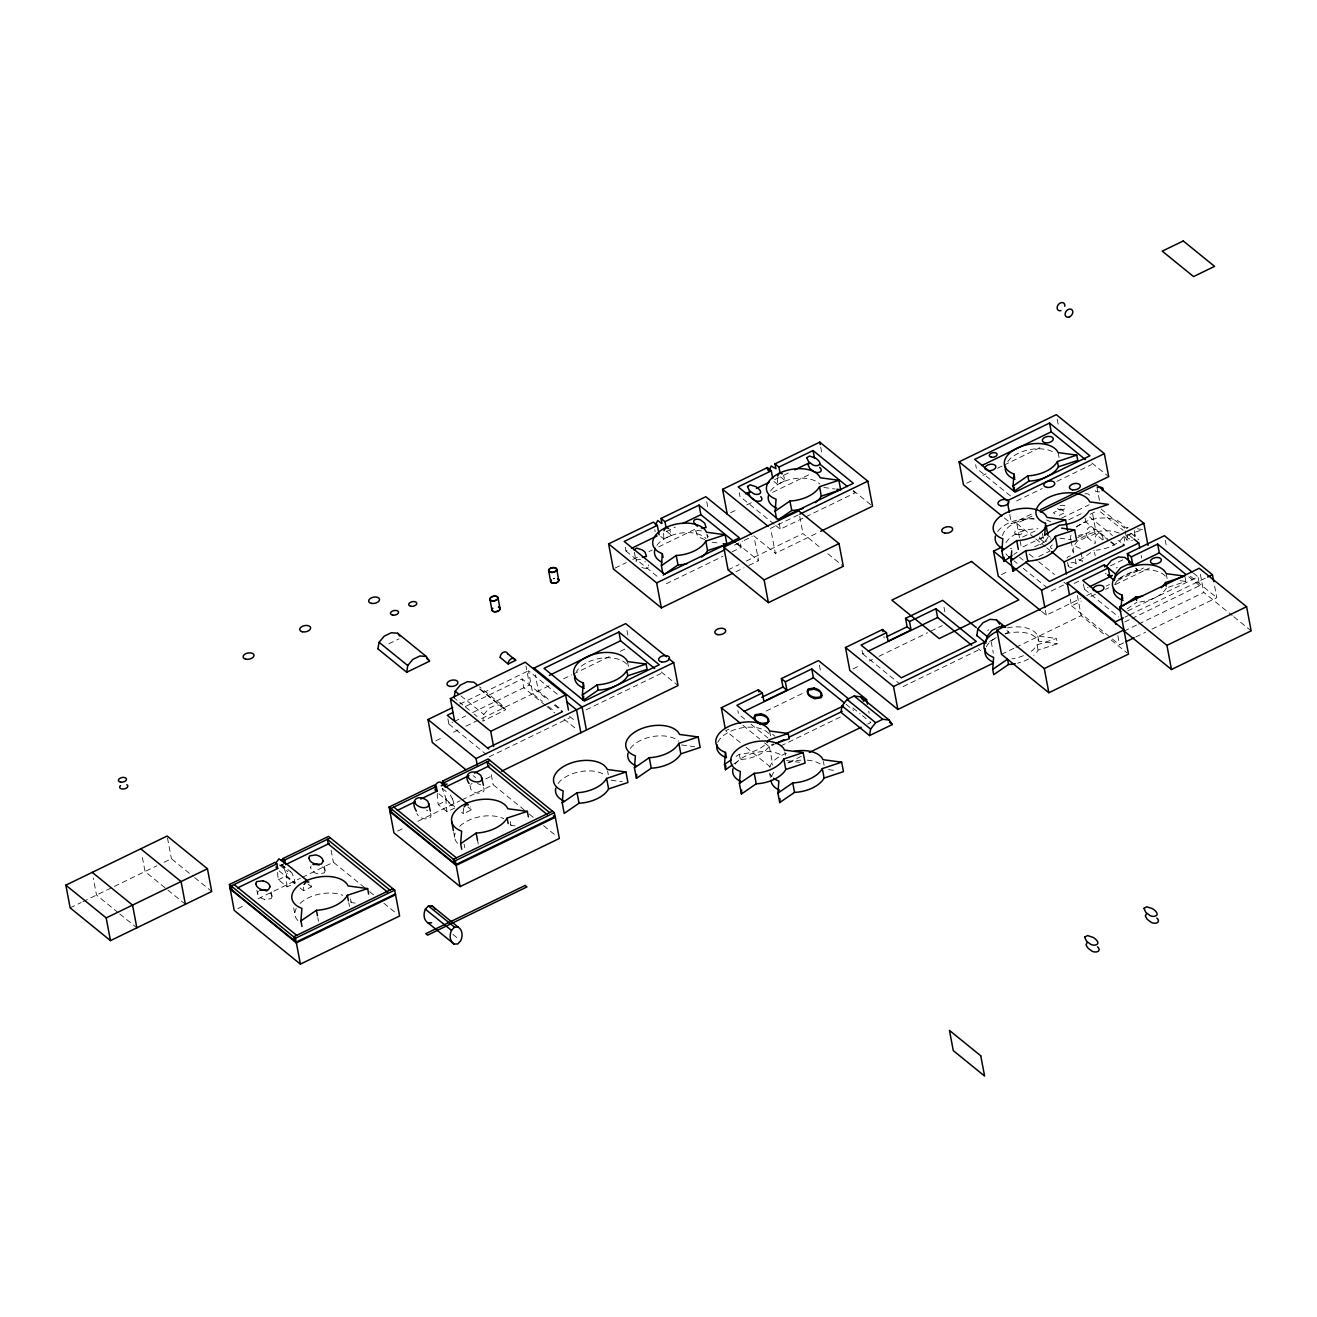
<?xml version="1.0" encoding="UTF-8"?>
<svg xmlns="http://www.w3.org/2000/svg" width="1317" height="1317" viewBox="0 0 1317 1317"><rect width="100%" height="100%" fill="white"/><g stroke="black" fill="none" stroke-linecap="round" stroke-linejoin="round"><path stroke-width="0.75" stroke-dasharray="5 3.75" d="M437.293 793.377L437.277 794.76A70.838 52.647 -50.9 0 0 438.281 804.605L447.023 811.766L455.023 807.881L446.233 800.752A70.805 52.631 -50.9 0 0 443.631 791.665L442.084 788.685M663.57 533.286L663.9 539.032L671.555 535.311L669.843 530.241M272.059 896.498L271.45 898.227A4.017 2.272 -10.7 0 1 270.956 898.704L264.733 899.544M325.134 870.751L324.525 872.463A4.017 2.272 -10.7 0 1 324.031 872.957L318.187 873.879A10.964 6.206 -10.7 0 1 317.051 873.599A15.228 8.626 -10.7 0 1 310.73 867.705M303.404 887.214L303.338 888.662A16.693 12.396 -50.9 0 0 303.519 890.736L311.52 886.851L310.384 883.822M777.359 477.775L777.606 484.426L785.245 480.721L783.549 475.651M446.216 798.612L446.068 801.905A70.838 52.647 -50.9 0 0 447.072 811.733M502.452 705.435L496.065 704.891L488.953 708.348L483.816 714.472L482.845 721.206L505.662 709.764L502.452 705.435L479.553 686.848M1005.167 633.806L1008.773 632.061L1007.011 630.168M1118.149 578.97L1137.295 569.668L1135.534 567.792M463.683 808.128L463.222 811.667A16.693 12.396 -50.9 0 0 463.403 813.741L471.404 809.856L470.268 806.827M469.955 785.344L470.778 789.212A17.878 10.124 -10.7 0 0 473.725 791.616C477.215 794.76 487.356 792.933 483.174 787.023M311.075 865.944L310.598 867.722M277.64 872.447A51.643 38.391 -50.9 0 0 278.43 879.723L287.155 886.884L295.156 882.999A53.207 39.543 -50.9 0 0 292.802 875.212C291.271 868.611 285.196 872.298 286.464 877.682A51.643 38.391 -50.9 0 0 287.221 886.851M470.811 784.274L472.079 783.566M1013.744 554.539L1017.037 552.267M736.038 756.501L739.331 754.229A27.608 15.639 -10.7 0 0 765.951 743.809M733.75 764.041L740.335 759.514A27.608 15.639 -10.7 0 0 769.902 745.192L773.77 743.907M1079.364 560.499L1094.18 550.308M1127.072 608.964L1136.95 602.182M388.91 643.783L399.051 638.86M625.246 547.197L625.97 551.016L629.625 549.255M666.155 531.525L675.292 527.096M774.659 479.618L781.969 476.063M783.796 475.19L789.278 472.523M614.957 568.104L626.299 562.606M632.769 559.462L639.255 556.317M648.968 551.609L652.211 550.029M658.698 546.884L695.952 528.808M730.54 512.757L737.026 509.613M746.755 504.905L751.612 502.534M772.667 492.328L809.939 474.235M734.409 545.156L742.508 541.221M744.138 540.447L752.237 536.513M798.168 514.963L770.626 528.331L775.351 553.338L819.092 532.101M666.303 583.76L722.934 556.284M732.071 551.856L741.208 547.428L740.121 541.682M775.631 525.417L780.29 529.204L804.029 517.68M805.856 516.791L855.177 492.854L852.083 490.336M728.071 569.899L739.035 564.581M746.344 561.026L802.975 533.55L821.594 548.662M459.798 704.101L530.488 669.793M735.89 571.743L743.99 567.808M748.863 565.454L758.576 560.729L754.328 538.225M465.51 706.439L522.125 678.963L548.185 700.068M70.147 907.874L81.094 902.557M82.922 901.668L156.789 865.829M164.098 862.273L171.408 858.733L193.122 876.365M447.895 718.819L448.899 724.087L452.554 722.325M454.381 721.436L465.625 715.971M472.638 712.563L529.566 684.955L525.993 666.023M435.861 740.78L442.924 737.355M453.525 732.203L458.826 729.634M465.905 726.194L550.621 685.087M563.577 678.798L571.677 674.88M573.307 674.09L610.561 656.014M620.291 651.289L625.147 648.935M966.694 483.207L973.164 480.063M982.894 475.355L986.137 473.774M997.479 468.276L1002.336 465.922M1003.949 465.131L1041.22 447.056M489.233 756.831L569.899 717.699M586.016 709.879L660.904 673.53M1016.658 500.921L1042.241 488.508M1056.86 481.413L1091.563 464.572M280.373 865.73L283.567 864.166M485.66 778.923L490.961 776.355M1004.278 517.943L1011.489 523.787L1034.174 512.79M278.364 879.74L286.365 875.871L295.156 882.999M1019.473 537.583L1016.806 523.491L1033.104 515.589M438.232 804.621L446.233 800.752M237.85 908.598L245.209 905.026M258.066 898.787L300.325 878.291M302.153 877.385L333.382 862.24L364.908 887.839M397.619 831.076L404.961 827.504M417.818 821.265L460.077 800.769M461.921 799.88L493.151 784.718L524.676 810.317M1059.214 515.375L1065.321 512.412L1061.074 508.971L1053.435 512.675L1057.683 516.116M1022.683 537.007L1038.306 529.434M1061.568 518.141L1089.11 504.773M1068.762 519.771L1083.99 512.379M1043.113 537.106L1021.383 547.642L1019.852 539.591M1090.18 514.256L1097.423 510.749M1039.722 536.924L1040.101 538.9L1043.92 537.04M1034.652 546.769L1051.081 538.785M1076.664 526.388L1085.801 521.944L1109.062 540.843M1001.496 574.591L1007.982 571.446M1038.751 556.515L1050.093 551.016M1077.635 537.649L1095.464 529.006L1107.465 538.752M1095.003 533.681C1093.95 520.906 1083.315 527.985 1087.365 537.385L1095.003 533.681L1102.872 540.069M862.042 650.335L862.701 653.858L866.356 652.08M728.894 729.141L725.651 730.705L742.475 744.368M766.165 711.065L803.419 692.972M853.07 668.888L859.54 665.743M869.269 661.035L872.513 659.455M878.982 656.31L927.596 632.736M930.823 631.156L942.165 625.657M1051.229 591.037L1065.848 583.941M1074.145 583.447L1079.578 580.813M1110.363 565.882L1123.039 559.725M987.635 630.399L988.771 629.839M1116.174 568.006L1117.293 567.462M1083.43 583.958L1084.434 589.226L1088.089 587.448M764.551 742.854L769.358 746.755L774.215 744.401M989.627 641.346L996.837 637.856M1041.484 611.269L1046.291 615.171L1080.319 598.659M1086.805 595.514L1093.275 592.37M1106.231 586.081L1109.474 584.518M1117.573 580.583L1143.502 568.006M780.701 745.965L842.798 715.822M903.034 686.601L977.938 650.252M1070.244 598.939L1071.544 605.836L1081.273 601.112M1090.986 596.403L1095.843 594.033M1105.572 589.325L1108.815 587.744M1115.285 584.6L1149.313 568.104M1001.496 654.302L1014.172 648.145M1015.983 647.273L1081.175 615.648L1104.831 634.86M801.23 756.353L786.661 763.432A27.608 15.639 -10.7 0 1 800.95 760.139M867.656 724.12L870.899 722.556L868.496 720.597M1127.796 610.907L1197.993 576.846L1199.655 585.621L1132.06 618.414M1124.965 617.163L1128.208 615.582M1129.821 614.792L1205.977 577.85M1124.767 621.97L1130.233 619.303M1124.142 631.073L1136.818 624.933M1138.629 624.044L1203.804 592.42L1232.218 615.483M1112.388 638.992L1119.582 644.836L1124.455 642.482M1135.781 636.967L1145.51 632.259M1151.996 629.114L1216.793 597.671L1214.192 583.892M1168.442 587.217L1185.86 581.439L1184.856 576.155M1031.211 651.322A27.608 15.639 -10.7 0 0 1037.088 644.886L1056.432 638.482L1057.436 643.75L1038.092 650.17A27.608 15.639 -10.7 0 1 1033.763 655.356M1128.175 527.574L1124.438 527.08A27.608 15.639 -10.7 0 0 1103.712 517.96A27.608 15.639 -10.7 0 0 1076.45 527.113M1137.493 528.825L1143.09 529.582L1123.747 535.986L1124.784 541.485M823.866 487.504L835.06 489.002M1124.669 536.727A27.608 15.639 -10.7 0 1 1126.858 539.888L1132.455 540.628M1059.856 538.176L1071.034 539.674M1180.262 580.682L1185.86 581.439M712.003 542.192L719.461 543.197M1007.406 627.88A27.608 15.639 -10.7 0 1 1037.78 635.979L1056.432 638.482M1005.2 633.938A27.608 15.639 -10.7 0 1 1038.784 641.247L1057.436 643.75M681.531 744.945L694.586 746.69M786.496 760.584L799.551 762.329M828.541 769.638L835.999 770.643M611.154 780.24L622.348 781.738M510.535 824.491A28.892 16.364 -10.7 0 1 510.963 825.347L516.824 826.121M350.816 901.701A28.892 16.364 -10.7 0 1 351.244 902.557L355.146 903.083M704.694 539.493L700.249 537.748A25.319 14.339 -10.7 0 1 697.302 535.361L695.063 528.907M640.474 559.445L636.572 559.906L636.638 562.902M643.815 568.137L647.487 568.368L648.804 566.195M477.413 783.533L480.228 784.636A17.878 10.124 -10.7 0 1 480.837 784.981M701.401 530.899L697.072 530.455L695.771 532.611M643.157 567.923L641.856 567.364M426.494 810.054L427.152 810.383A17.878 10.124 -10.7 0 1 427.745 810.745M281.377 864.331L290.399 871.64M1091.875 462.975L1107.498 475.651M1193.35 573.076L1197.993 576.846M1190.37 576.22L1216.793 597.671M1188.79 576.813L1199.655 585.621M1101.045 508.988L1124.718 528.216M1131.023 533.336L1138.925 539.74M1233.799 616.768L1251.15 630.859M1100.337 511.786L1123.154 530.323M1129.163 535.196L1132.768 538.126M1089.653 516.972L1112.47 535.509M1118.479 540.382L1120.882 542.324M1111.071 541.682L1114.676 544.596M1110.61 542.094L1116.816 547.131M1135.452 568.187L1137.295 569.668M1087.365 537.385L1094.707 543.361M1010.452 495.883L976.325 468.177L975.667 464.654M1106.28 573.998L1105.358 573.257M1047.739 535.196L1050.373 537.32M1040.101 538.9L1044.052 542.094L1042.438 533.615M1016.806 523.491L1034.174 537.583M1035.755 538.867L1045.221 546.555M1046.801 547.839L1049.945 550.391M1084.434 589.226L1118.561 616.932M1029.268 554.062L1037.154 560.466M1038.734 561.733L1054.522 574.558M1063.988 582.246L1068.713 586.081M1019.556 557.223L1023.161 560.153M1071.544 605.836L1109.984 637.033M1014.008 560.812L1017.103 563.33M1023.309 568.368L1048.134 588.518M1111.153 639.996L1126.924 652.804M853.334 490.566L871.36 505.185M1006.929 630.563L1008.773 632.061M780.52 476.886L785.245 480.721M773.935 481.446L777.606 484.426M978.251 648.655L980.655 650.598M827.784 553.7L843.308 566.294M774.083 524.166L739.956 496.46L739.232 492.624M753.736 535.789L775.351 553.338M736.96 543.18L758.576 560.729M736.549 543.641L741.208 547.428M862.701 653.858L899.939 684.083M666.83 531.475L671.555 535.311M660.755 536.463L663.9 539.032M852.889 707.92L860.1 713.765M862.487 715.724L866.092 718.654M846.008 704.2L853.762 710.505M625.97 551.016L658.549 577.472M772.569 734.293L774.972 736.236M744.747 719.131L738.541 714.094L737.866 710.587M750.953 724.169L768.009 738.03M742.936 725.305L759.744 738.952M661.233 671.933L676.839 684.61M746.064 747.282L772.486 768.733M557.289 694.191L528.463 670.781L532.792 693.746L542.406 701.549M547.971 698.833L538.373 691.046L535.328 674.962M555.181 704.694L561.19 709.567M569.586 716.399L575.595 721.272M554.227 705.023L560.598 710.143M548.415 706.422L554.424 711.295M564.022 719.098L576.039 728.844M545.501 705.385L523.787 687.754L522.125 678.963M547.065 706.636L554.819 712.941M479.898 688.857L505.662 709.764M479.832 689.252L505.596 710.159M460.934 695.886L483.816 714.472M454.217 697.961L457.081 700.282M459.748 702.356L462.81 704.941M465.477 706.999L471.206 711.641M474.054 713.962L477.116 716.547M448.899 724.087L486.121 754.312M529.401 814.153L534.126 818.005M543.592 825.677L556.202 835.916M473.149 775.647L475.552 777.59M467.897 807.025L471.404 809.856M442.331 788.389L448.192 793.147M438.94 793.888L454.661 806.663M461.658 812.326L463.403 813.741M452.933 934.395L458.151 938.642M369.649 891.675L374.374 895.511M383.823 903.199L396.433 913.438M308.013 884.02L311.52 886.851M280.949 864.298L287.929 869.961M279.402 864.907L287.88 871.788M279.056 870.883L294.778 883.658M300.029 887.905L303.519 890.736M194.686 877.616L211.741 891.477M185.368 904.269L145.035 871.525L141.824 854.503M118.234 912.697L96.52 895.066L93.293 878.044M119.781 913.965L136.853 927.81M281.608 864.495L283.978 868.084M707.295 534.982L708.332 536.826M450.381 795.106L452.389 798.826M430.445 813.264C433.622 819.174 423.959 820.178 420.65 817.363A17.878 10.124 -10.7 0 1 417.703 814.976L416.847 813.494M648.293 564.861L648.705 565.767M1103.202 539.641C1101.917 528.018 1092.139 534.784 1095.629 543.312M1200.38 574.311L1203.804 592.42M1165.282 540.299L1166.154 544.892M1166.22 573.652L1167.208 578.937A27.608 15.639 -10.7 0 0 1141.625 570.08A27.608 15.639 -10.7 0 0 1114.659 584.55M1141.131 555.494L1141.609 557.996M1134.167 530.455L1135.139 535.575M1126.792 535.575L1127.122 537.287A4.099 2.321 -10.7 0 0 1132.505 538.472M1125.13 530.735L1126.858 539.888M1096.863 486.846L1099.53 500.937M1117.853 635.65L1119.582 644.836M1092.633 513.992L1095.464 529.006M1094.509 552.152L1095.217 555.807M1085.076 518.124L1085.801 521.944M1057.189 419.25L1058.489 426.148M1080.994 552.152L1082.722 561.305A27.608 15.639 -10.7 0 1 1076.615 557.815M1058.111 452.62L1059.115 457.888A27.608 15.639 -10.7 0 0 1058.193 456.258M1075.314 559.001L1076.285 564.137M1071.116 541.057L1073.19 552.037M1077.372 595.514L1081.175 615.648M1067.61 562.425L1068.252 565.849M1045.352 610.166L1046.291 615.171M1037.78 635.979L1038.784 641.247M1037.088 644.886L1038.092 650.17M1009.76 514.601L1011.489 523.787M991.174 641.642L993.331 653.117M943.993 607.219L944.865 611.812M883.905 636.704L884.135 637.938M820.738 447.154L822.154 454.661M868.726 711.065L869.171 713.37M799.748 516.527L802.975 533.55M819.388 665.184L820.689 672.065M779.203 523.458L780.29 529.204M823.372 761.572L824.096 765.358M784.833 751.826L785.492 755.332M769.589 731.001L770.593 736.269A27.608 15.639 -10.7 0 0 744.204 727.511A27.608 15.639 -10.7 0 0 717.6 742.837M769.358 746.755L772.832 765.128M769.688 773.672L770.412 777.458M706.752 501.728L707.706 506.732M706.834 534.126L707.558 537.912M739.314 754.229L740.335 759.514M654.796 529.664L655.175 531.624M634.366 552.284L636.127 561.552M626.974 630.497L627.83 635.09M627.468 661.562L628.456 666.846A27.608 15.639 -10.7 0 0 603.696 657.907A27.608 15.639 -10.7 0 0 576.451 671.505M607.631 771.235L608.306 774.742M510.272 821.66L510.963 825.347M491.257 774.692L493.151 784.718M477.544 840.444L478.252 844.131M464.078 844.065L464.786 847.753M453.756 832.525L454.793 838.056M350.536 898.869L351.244 902.557M348.775 902.672L349.466 906.359M331.11 850.206L333.382 862.24M324.344 866.24L325.052 870.01M317.825 917.653L318.533 921.34M293.675 907.89L295.074 915.266M271.269 891.988L271.977 895.758M256.881 890.21L257.589 893.98M167.473 837.908L171.408 858.733M457.592 843.324A28.892 16.364 -10.7 0 1 455.155 833.2M459.732 826.302A28.892 16.364 -10.7 0 1 503.736 818.631M297.856 920.534A28.892 16.364 -10.7 0 1 296.259 908.417M299.996 903.511A28.892 16.364 -10.7 0 1 342.766 895.313M264.865 899.412A15.08 8.544 -10.7 0 1 257.704 893.453M257.523 893.469A9.4 5.317 -10.7 0 1 257.523 892.992L258.132 891.51A4.017 2.272 -10.7 0 1 258.445 891.181M270.084 892.91A14.882 8.429 -10.7 0 1 271.895 896.531M322.698 866.767A14.717 8.346 -10.7 0 1 324.904 870.784M284.011 868.068A53.207 39.543 -50.9 0 1 286.316 875.887M452.422 798.81A70.805 52.631 -50.9 0 1 454.678 806.448M630.283 748.468A27.608 15.639 -10.7 0 1 653.759 736.384A27.608 15.639 -10.7 0 1 678.584 741.076M771.482 776.651A27.608 15.639 -10.7 0 1 775.845 770.066M807.189 760.139A27.608 15.639 -10.7 0 1 821.841 765.243M772.009 776.865A27.608 15.639 -10.7 0 1 769.852 773.556M769.688 767.185A27.608 15.639 -10.7 0 1 786.364 753.34M735.232 764.107A27.608 15.639 -10.7 0 1 757.736 752.172A27.608 15.639 -10.7 0 1 782.479 755.876M1078.294 535.986A4.099 2.321 -10.7 0 1 1084.286 534.949A4.099 2.321 -10.7 0 1 1084.171 538.455A4.099 2.321 -10.7 0 1 1078.211 538.818M1051.904 548.679A4.099 2.321 -10.7 0 1 1052.481 544.859M1127.122 537.303A4.099 2.321 -10.7 0 1 1131.303 534.06A4.099 2.321 -10.7 0 1 1135.056 536.496M1126.562 528.627A4.099 2.321 -10.7 0 1 1127.698 527.87M1072.071 567.364A4.099 2.321 -10.7 0 1 1068.219 565.388A4.099 2.321 -10.7 0 1 1072.466 562.622A4.099 2.321 -10.7 0 1 1076.318 564.581M1067.033 558.079A4.099 2.321 -10.7 0 1 1070.375 555.906M1007.604 555.725A27.608 15.639 -10.7 0 1 1005.941 553.848M1005.958 542.604A27.608 15.639 -10.7 0 1 1038.076 528.808M1011.868 548.827A27.608 15.639 -10.7 0 1 1010.402 548.251M1002.484 535.624A27.608 15.639 -10.7 0 1 1034.158 518.322M1046.636 520.017A27.608 15.639 -10.7 0 1 1050.818 521.944M1073.388 552.893A27.608 15.639 -10.7 0 1 1088.122 534.373A27.608 15.639 -10.7 0 1 1119.944 533.484M1122.957 537.287A27.608 15.639 -10.7 0 1 1096.353 550.16M1080.302 548.481A27.608 15.639 -10.7 0 1 1074.195 545.008M1070.968 540.085A27.608 15.639 -10.7 0 1 1071.462 533.632M1099.563 491.801A4.099 2.321 -10.7 0 1 1095.151 490.648M1084.945 493.859A4.099 2.321 -10.7 0 1 1089.505 495.488M770.626 490.945A27.608 15.639 -10.7 0 1 794.875 478.581A27.608 15.639 -10.7 0 1 819.816 484.08M656.887 545.403A27.608 15.639 -10.7 0 1 681.136 533.039A27.608 15.639 -10.7 0 1 706.077 538.538M644.886 561.437A25.319 14.339 -10.7 0 1 645.429 561.816M1048.25 536.826A27.608 15.639 -10.7 0 1 1040.117 544.794M997.693 531.426A27.608 15.639 -10.7 0 1 1036.331 519.606M1166.516 587.859A27.608 15.639 -10.7 0 1 1139.123 602.017M1028.593 658.944A27.608 15.639 -10.7 0 1 1017.597 663.175M986.235 646.861A27.608 15.639 -10.7 0 1 996.607 637.346M1023.441 655.685A27.608 15.639 -10.7 0 1 1011.966 658.796M1007.735 461.592A27.608 15.639 -10.7 0 1 1030.355 449.492A27.608 15.639 -10.7 0 1 1055.279 453.311M558.046 783.516A27.608 15.639 -10.7 0 1 580.534 771.581A27.608 15.639 -10.7 0 1 605.293 775.285M1059.872 509.975A4.099 2.321 -10.7 0 0 1065.766 507.012A4.099 2.321 -10.7 0 0 1059.51 505.958A4.099 2.321 -10.7 0 0 1059.872 509.975M1017.07 534.669A4.544 2.568 -10.7 0 0 1023.572 531.377A4.544 2.568 -10.7 0 0 1016.642 530.224A4.544 2.568 -10.7 0 0 1017.07 534.669M554.786 578.41A4.149 2.354 -10.7 0 0 553.074 578.822A4.066 2.305 -10.7 0 1 554.786 578.459"/><path stroke-width="1.5" d="M768.914 721.321L766.543 724.235L761.588 724.383M822.006 695.574L821.528 697.105A4.017 2.272 -10.7 0 1 820.886 697.78L815.042 698.701A10.964 6.206 -10.7 0 1 813.922 698.422M435.285 788.257C434.166 783.088 441.211 778.89 442.891 785.294M301.972 926.46L300.918 920.929L301.906 908.368A28.892 16.364 -10.7 0 1 305.33 881.188A28.892 16.364 -10.7 0 1 348.1 885.962L367.624 888.58L368.661 894.111M461.691 849.251L460.654 843.72L461.641 831.159A28.892 16.364 -10.7 0 1 465.066 803.979A28.892 16.364 -10.7 0 1 507.835 808.753L527.343 811.371L528.397 816.902M562.227 802.909L563.166 790.908A27.608 15.639 -10.7 0 1 566.442 764.93A27.608 15.639 -10.7 0 1 607.302 769.49L625.954 771.992L627.946 782.496L608.602 788.916A27.608 15.639 -10.7 0 1 579.019 803.238L564.203 813.412L562.227 802.909L577.044 792.735A27.608 15.639 -10.7 0 0 606.61 778.413L625.954 771.992M582.377 694.997L583.332 682.98A27.608 15.639 -10.7 0 1 586.592 657.002A27.608 15.639 -10.7 0 1 627.468 661.562L646.12 664.064L647.108 669.349L627.765 675.769A27.608 15.639 -10.7 0 1 598.198 690.092L583.382 700.265L582.377 694.997L597.21 684.807A27.608 15.639 -10.7 0 0 626.777 670.485L646.12 664.064M583.382 700.265L583.694 696.265M633.987 550.029L636.654 548.086L642.202 549.93A25.319 14.339 -10.7 0 1 645.149 552.333L646.466 556.465L642.35 557.173M634.465 767.86L635.403 755.859A27.608 15.639 -10.7 0 1 638.679 729.881A27.608 15.639 -10.7 0 1 679.539 734.442L698.191 736.944L700.183 747.447L680.823 753.867A27.608 15.639 -10.7 0 1 651.257 768.19L636.44 778.363L634.465 767.86L649.281 757.687A27.608 15.639 -10.7 0 0 678.848 743.364L698.191 736.944M636.44 778.363L636.753 774.363M662.83 573.224L661.397 565.652L662.336 553.634A27.608 15.639 -10.7 0 1 665.612 527.673A27.608 15.639 -10.7 0 1 706.488 532.233L725.124 534.735L726.918 544.201L707.575 550.621A27.608 15.639 -10.7 0 1 701.698 557.042M732.104 765.177L725.502 769.688L724.515 764.42L725.453 752.402A27.608 15.639 -10.7 0 1 728.729 726.441A27.608 15.639 -10.7 0 1 769.589 731.001L788.241 733.503L789.245 738.771L775.697 743.265M725.502 769.688L725.815 765.687M739.413 783.5L740.368 771.482A27.608 15.639 -10.7 0 1 743.644 745.521A27.608 15.639 -10.7 0 1 784.504 750.081L803.156 752.567L805.131 763.086L785.788 769.49A27.608 15.639 -10.7 0 1 756.221 783.813L741.405 794.003L739.413 783.5L754.246 773.309A27.608 15.639 -10.7 0 0 783.813 758.987L803.156 752.567M741.405 794.003L741.718 790.002M776.553 518.783L775.137 511.21L776.075 499.192A27.608 15.639 -10.7 0 1 779.351 473.215A27.608 15.639 -10.7 0 1 820.211 477.775L838.863 480.277L840.658 489.743L821.298 496.163A27.608 15.639 -10.7 0 1 815.437 502.6M794.266 751.266A27.608 15.639 -10.7 0 1 823.01 759.679L841.662 762.181L843.456 771.647L824.113 778.067A27.608 15.639 -10.7 0 1 794.53 792.39L779.713 802.563L777.935 793.097L778.874 781.08A27.608 15.639 -10.7 0 1 773.622 778.298M779.713 802.563L780.043 798.563M1012.098 555.675L1003.85 561.322L1001.875 550.819L1002.813 538.801A27.608 15.639 -10.7 0 1 1006.089 512.84A27.608 15.639 -10.7 0 1 1046.949 517.4L1065.601 519.902L1067.593 530.405M1015.259 663.686A27.608 15.639 -10.7 0 1 1008.509 664.492L993.693 674.683L992.705 669.398L993.644 657.381A27.608 15.639 -10.7 0 1 998.27 630.794M1003.85 561.322L1004.18 557.321M1013.036 486.039L1013.975 474.021A27.608 15.639 -10.7 0 1 1017.251 448.06A27.608 15.639 -10.7 0 1 1058.111 452.62L1076.763 455.122L1077.767 460.39L1058.424 466.811A27.608 15.639 -10.7 0 1 1028.84 481.133L1014.024 491.307L1013.036 486.039L1027.853 475.849A27.608 15.639 -10.7 0 0 1057.419 461.526L1076.763 455.122M1014.024 491.307L1014.353 487.306M1061.601 528.166L1074.656 529.928L1076.631 540.431L1057.288 546.835A27.608 15.639 -10.7 0 1 1027.721 561.157L1012.905 571.348L1010.913 560.844L1011.703 550.835M1012.905 571.348L1013.217 567.347M1121.129 607.088L1122.084 595.07A27.608 15.639 -10.7 0 1 1125.344 569.092A27.608 15.639 -10.7 0 1 1166.22 573.652L1184.856 576.155M768.947 470.959L771.186 465.988L774.758 468.144M841.991 705.863L840.954 712.332L869.566 735.561L892.317 724.531L889.222 720.07L860.61 696.825L854.173 696.018L847.061 699.475L841.991 705.863L870.603 729.091L869.566 735.561M377.913 648.771L379.082 642.301L384.202 636.177L391.314 632.72L397.701 633.263L426.329 656.508L429.474 661.233L406.723 672.263L378.111 649.034M426.329 656.508L419.942 655.965L412.83 659.405L407.71 665.529L406.723 672.263M454.036 697.697L455.205 691.244L460.324 685.12L467.436 681.663L473.824 682.206L476.688 684.527M976.835 635.634L977.823 628.917L982.943 622.776L990.055 619.336L996.442 619.879L1005.628 627.336L999.241 626.793L992.129 630.25L987.009 636.374L986.12 641.214M1106.346 566.524L1111.466 560.4L1118.577 556.943L1124.965 557.486L1134.151 564.96L1127.764 564.417L1120.652 567.857L1115.532 573.982L1114.347 580.451L1107.926 575.233M655.372 524.676L657.825 520.462L661.447 523.425M275.681 863.096L278.974 858.832L282.743 861.697M663.933 530.685L665.875 527.409L668.641 528.413M777.639 476.095L779.582 472.819L782.331 473.824M304.013 884.497L306.186 881.748L308.935 882.11M464.144 806.909L466.07 804.753L468.408 804.852M870.603 729.091L875.673 722.704L882.785 719.263L889.222 720.07M425.375 909.191L428.42 905.948L432.091 905.931L458.184 927.119A13.861 10.306 -50.9 0 1 460.752 940.75L457.707 943.993L454.036 944.009L427.943 922.822A13.861 10.306 -50.9 0 1 425.375 909.191L451.468 930.378A13.861 10.306 -50.9 0 0 454.036 944.009M451.468 930.378L454.513 927.135L458.184 927.119M661.397 565.652L676.23 555.478A27.608 15.639 -10.7 0 0 705.78 541.139L725.124 534.735M663.192 575.117L678.008 564.944A27.608 15.639 -10.7 0 0 687.079 563.627M775.137 511.21L789.953 501.02A27.608 15.639 -10.7 0 0 819.52 486.697L838.863 480.277M772.766 478.565L771.301 470.795L738.146 486.878L778.479 519.622L791.747 510.486A27.608 15.639 -10.7 0 0 803.123 508.56M300.918 920.929L316.442 910.277A28.892 16.364 -10.7 0 0 347.375 895.297L367.624 888.58M460.654 843.72L476.161 833.068A28.892 16.364 -10.7 0 0 507.111 818.071L527.343 811.371M1001.875 550.819L1016.691 540.645A27.608 15.639 -10.7 0 0 1046.258 526.306L1065.601 519.902M1010.913 560.844L1025.745 550.654A27.608 15.639 -10.7 0 0 1055.312 536.332L1074.656 529.928M724.515 764.42L731.1 759.893M777.935 793.097L792.752 782.924A27.608 15.639 -10.7 0 0 822.318 768.585L841.662 762.181M992.705 669.398L1007.521 659.208L1008.526 664.492M1122.775 605.952L1135.962 596.897A27.608 15.639 -10.7 0 0 1142.695 596.091M1087.035 942.709L1086.015 944.816L1087.612 947.647A26.159 14.816 -10.7 0 0 1090.674 950.133C1093.768 953.673 1102.823 951.993 1097.571 946.775M1146.333 913.932L1145.313 916.039L1146.893 918.871A26.159 14.816 -10.7 0 0 1149.955 921.357C1153.05 924.913 1162.104 923.233 1156.869 918.015M732.664 573.307L661.364 607.894L613.327 568.895L608.602 543.888L653.38 522.158L657.331 525.368L659.126 534.834M661.974 523.458L661.019 518.454L705.813 496.723L751.447 533.78M727.313 514.338L722.589 489.315L767.367 467.584L771.301 470.795M775.943 468.885L775.005 463.88L819.783 442.15L867.821 481.166L872.562 506.172L820.705 531.327M657.331 525.368L624.159 541.452L664.492 574.196L739.397 537.863L699.064 505.119L664.97 521.664L661.019 518.454M775.005 463.88L778.94 467.091L813.033 450.546L853.367 483.29L778.479 519.622M631.452 548.366L657.035 535.953M682.601 523.54L700.874 514.684L735.001 542.39M745.438 493.793L749.077 492.015M756.386 488.475L769.177 482.269M794.76 469.856L809.362 462.777M723.79 547.181L798.678 510.848L839.011 543.592L843.308 566.294L768.404 602.643L728.071 569.899L723.79 547.181L764.123 579.924L768.404 602.643M608.602 543.888L656.64 582.888L724.696 549.88M799.781 514.173L867.821 481.166M65.85 885.156L167.127 836.015L207.444 868.759L211.741 891.477L110.48 940.618L70.147 907.874L65.85 885.156L106.183 917.9L110.48 940.618M454.678 721.288L450.381 698.586L525.285 662.237L565.602 694.981L568.467 710.126M465.955 769.803L432.322 742.492L427.976 719.526L452.719 707.525M533.319 668.427L625.674 623.616L666.501 656.771M1001.875 515.984L963.451 484.788L959.105 461.823L1056.316 414.657L1104.354 453.657L1108.7 476.622L1040.644 509.646M453.13 712.448L447.237 715.312L488.805 748.994M618.924 632.012L544.02 668.345L584.353 701.088L659.257 664.756L618.924 632.012L620.587 640.786L654.697 668.493M1049.567 423.053L974.679 459.386L1014.995 492.13L1089.9 455.797L1049.567 423.053L1051.229 431.828L1085.356 459.534M549.337 675.358L620.587 640.786M981.807 465.51L1051.229 431.828M764.123 579.924L839.011 543.592M106.183 917.9L207.444 868.759M450.381 698.586L490.714 731.33L565.602 694.981M487.57 748.056L562.458 711.707L561.421 710.867M427.976 719.526L476.03 758.543L673.711 662.616L678.041 685.581L501.563 771.202M1007.159 500.822L1104.354 453.657M283.814 863.162L282.941 858.536L328.542 836.41L394.672 890.127L399.594 915.99L300.391 964.126L234.179 910.376L229.405 884.514L275.023 862.372L276.833 863.837L277.706 868.463L237.554 887.938M389.783 810.795L455.978 864.545L555.181 816.408L559.346 838.468L460.143 886.604L393.948 832.854L389.075 807.041L434.478 785.014L436.273 786.479L437.145 791.105L420.798 799.04M447.056 783.977L443.401 785.739L442.528 781.113L488.195 758.954L554.342 812.704L555.214 817.33L456.176 865.384L389.947 811.667M276.833 863.837L231.199 885.962L232.088 890.621M282.941 858.536L284.735 859.985L330.337 837.859M436.273 786.479L390.886 808.506L391.791 813.132M442.528 781.113L444.323 782.578L490.006 760.419M441.211 785.837L444.883 784.059M329.382 843.39L285.608 864.627L284.735 859.985M397.207 810.482L415.365 801.674M468.951 775.68L445.195 787.204L444.323 782.578M474.433 773.03L489.051 765.934M1040.348 512.066L1096.485 484.837L1143.831 523.277L1148.012 545.419M1040.282 610.298L998.253 576.171L993.528 551.164L1001.628 547.23M725.223 728.416L721.321 707.756L758.378 689.762L762.313 692.972L763.909 701.401L786.924 690.223L785.327 681.794L781.393 678.601L818.515 660.591L866.57 699.59L867.426 704.183M993.446 663.093L897.865 709.468L849.827 670.468L845.481 647.503L882.538 629.526L886.489 632.72L888.07 641.149L911.101 629.97L909.504 621.558L905.553 618.348L942.692 600.338L976.325 627.633M762.313 692.972L736.878 705.319L760.551 724.531M785.327 681.794L811.766 668.97L848.658 698.932M886.489 632.72L861.055 645.067L901.371 677.811L976.276 641.461L935.943 608.717L909.504 621.558M761.786 697.302L782.989 687.03L786.924 690.223M886.44 636.835L907.15 626.777L911.101 629.97M744.023 711.443L813.429 677.761L844.46 702.949M868.183 651.191L937.605 617.508L971.732 645.215M1051.526 551.675L1064.152 561.931L1143.831 523.277M392.861 888.662L293.642 936.815L229.405 884.514M552.531 811.206L453.46 859.277L454.381 863.919M395.544 894.753L296.309 942.906L294.514 941.441L293.707 936.733L295.436 938.264L394.672 890.127M389.075 807.041L455.303 860.758L554.342 812.704M230.014 888.317L296.226 942.067L395.429 893.93M1012.74 566.754L1041.566 590.164L1138.777 542.999L1139.715 548.004M1069.371 594.346L1067.214 582.871L1104.337 564.861L1115.532 573.982M1128.932 562.112L1127.352 553.683L1164.409 535.706L1212.447 574.706L1213.764 581.604M1127.352 553.683L1131.287 556.893L1157.659 544.102L1192.148 572.088M996.936 630.152L1076.598 591.481L1123.944 629.921L1044.282 668.575L996.936 630.152L1001.496 654.302L1048.842 692.742L1128.504 654.088L1119.582 606.923L1199.244 568.269L1246.59 606.693L1251.15 630.859L1171.488 669.513L1124.142 631.073M1108.058 575.019L1109.869 576.484L1112.174 575.364M785.031 734.26L843.357 705.961M1089.916 586.559L1111.828 575.924M1133.756 565.289L1159.322 552.877L1185.695 574.294M775.845 743.611L783.944 739.677M788.801 737.322L842.254 711.378M863.326 701.154L866.57 699.59M845.481 647.503L893.519 686.503L985.873 641.692M809.329 752.419L861.186 727.264M1067.214 582.871L1115.252 621.871L1123.352 617.936M1207.59 577.06L1212.447 574.706M1126.068 641.692L1134.167 637.757M1119.582 606.923L1166.911 645.363L1246.59 606.693M809.461 463.09L808.045 464.917L809.675 468.177A26.159 14.816 -10.7 0 0 812.737 470.663C815.832 474.219 824.886 472.54 819.651 467.305M750.163 491.867L748.764 493.694L750.394 496.953A26.159 14.816 -10.7 0 0 753.456 499.423C756.172 502.534 765.161 501.859 760.765 496.558M1161.199 587.761A27.608 15.639 -10.7 0 0 1165.512 582.575L1182.929 576.797M788.241 733.503L768.898 739.907A27.608 15.639 -10.7 0 1 767.12 742.508M312.969 864.561L317.545 864.347M259.893 890.325L264.849 890.177M427.943 922.822L431.614 922.805M836.921 489.249L840.658 489.743M723.181 543.691L726.918 544.201M814.186 688.001L808.342 688.923A4.017 2.272 -10.7 0 0 807.848 689.417L807.239 691.376M814.416 689.17L808.572 690.092A4.017 2.272 -10.7 0 0 808.078 690.585L807.469 692.544A15.228 8.626 -10.7 0 0 814.071 698.29M814.828 697.533L819.865 697.121L821.742 693.911M761.111 713.765L755.267 714.687A4.017 2.272 -10.7 0 0 754.773 715.18L754.164 717.139M761.325 714.933L755.481 715.839A4.017 2.272 -10.7 0 0 754.987 716.333L754.378 718.292M316.393 864.446L321.447 864.034L323.324 860.824M263.318 890.21L268.372 889.798L270.248 886.588M263.071 880.76L256.848 881.6A4.017 2.272 -10.7 0 0 256.354 882.094L255.745 883.559A9.4 5.317 -10.7 0 0 255.745 884.053M701.352 528.068L706.11 527.524L704.793 523.392A25.319 14.339 -10.7 0 0 701.846 521.005C698.866 517.565 690.141 519.194 695.195 524.215A25.319 14.339 -10.7 0 0 697.582 526.24M1133.97 539.097L1138.777 542.999M1123.286 544.283L1124.323 545.123L1049.419 581.472L1025.564 562.096M1129.097 562.573L1130.019 563.314M959.105 461.823L1005.958 499.851M1120.866 611.368L1082.772 580.435L1108.272 568.055L1109.869 576.484M993.528 551.164L1011.538 565.783M819.503 463.897L847.424 486.566M1001.496 625.69L1002.402 626.448M977.823 628.917L987.009 636.374M976.638 635.37L986.021 643.091M722.589 489.315L768.223 526.372M889.452 722.193L892.317 724.531M854.173 696.018L882.785 719.263M847.061 699.475L875.673 722.704M668.904 658.714L673.711 662.616M721.321 707.756L740.533 723.346M534.027 668.081L582.065 707.081L586.411 730.046M507.802 653.841L515.754 660.294L508.115 663.998L500.131 657.413M566.886 701.977L576.5 709.781L580.846 732.746M426.675 658.516L429.54 660.838M455.205 691.244L458.069 693.565M379.082 642.301L407.71 665.529M549.633 812.605L487.092 761.835L487.965 766.461L547.378 814.696M553.403 815.865L555.214 817.33M441.063 782.578L467.469 804.012M435.351 789.64L437.145 791.105M393.832 807.091L456.373 857.861M428.42 905.948L454.513 927.135M389.881 890.062L327.39 839.324L328.279 843.967L387.626 892.152M281.18 859.573L307.585 881.007M275.895 866.998L277.706 868.463M234.13 884.58L296.621 935.317M230.277 889.14L294.58 941.359M140.738 848.823L181.071 881.567L185.368 904.269M92.223 872.364L132.556 905.108L136.853 927.81M996.442 619.879L999.652 624.209M397.701 633.263L399.858 636.16M860.61 696.825L862.668 699.804M483.471 785.311L481.067 775.894A17.878 10.124 -10.7 0 0 478.12 773.507C471.009 768.98 463.008 774.89 469.082 783.516M467.683 776.092L468.671 778.084A17.878 10.124 -10.7 0 0 471.618 780.487C474.696 782.496 482.335 783.154 482.071 777.886M430.396 811.058L427.992 801.641A17.878 10.124 -10.7 0 0 425.045 799.254C416.172 794.381 410.394 801.658 416.353 811.124M414.592 801.855L415.596 803.831A17.878 10.124 -10.7 0 0 418.543 806.234C421.621 808.243 429.26 808.918 428.98 803.633M1165.512 582.575L1166.187 586.098M1157.659 544.102L1159.322 552.877M1166.911 645.363L1171.488 669.513M1131.287 556.893L1132.653 564.071M1135.945 596.897L1136.62 600.42M1122.084 595.07L1122.743 598.593M1104.337 564.861L1104.749 567.034M1115.252 621.871L1115.68 624.176M1057.419 461.526L1058.424 466.811M1064.152 561.931L1066.441 573.998M1055.312 536.332L1057.288 546.835M1046.258 526.306L1047.92 535.064M1027.853 475.849L1028.857 481.133M1041.566 590.164L1044.875 607.664M1013.975 474.021L1014.65 477.544M1025.729 550.654L1027.721 561.174M1044.282 668.575L1048.842 692.742M1016.691 540.628L1018.354 549.387M1007.587 503.127L1009.316 512.313M935.943 608.717L937.605 617.508M905.553 618.348L907.15 626.777M893.519 686.503L897.865 709.468M882.538 629.526L882.95 631.699M819.783 442.15L820.261 444.652M813.033 450.546L814.482 458.201M819.52 486.697L821.298 496.163M789.937 501.02L791.747 510.486M778.94 467.091L780.092 473.149M811.766 668.97L813.429 677.761M767.367 467.584L767.827 470.087M822.318 768.585L824.113 778.067M781.393 678.601L782.989 687.03M792.752 782.907L794.546 792.39M783.813 758.987L785.788 769.49M758.378 689.762L758.79 691.952M754.229 773.309L756.238 783.813M699.064 505.119L700.874 514.684M705.78 541.139L707.575 550.621M725.453 752.402L726.457 757.687A27.608 15.639 -10.7 0 1 717.008 744.714M676.214 555.461L678.008 564.944M664.97 521.664L666.106 527.722M662.336 553.634L663.06 557.42M656.64 582.888L661.364 607.894M678.848 743.364L680.823 753.867M649.265 757.687L651.273 768.19M626.777 670.485L627.765 675.769M597.194 684.807L598.198 690.092M606.61 778.413L608.602 788.916M583.332 682.98L583.991 686.503M556.745 569.174L558.688 580.007M548.695 570.788L550.638 581.62M577.027 792.735L579.036 803.238M497.958 597.885A4.066 2.305 -10.7 0 1 492.146 600.832A4.066 2.305 -10.7 0 1 491.768 596.848A4.066 2.305 -10.7 0 1 497.958 597.885A4.149 2.354 -10.7 0 1 492.097 600.881A4.149 2.354 -10.7 0 1 491.718 596.815A4.149 2.354 -10.7 0 1 498.056 597.869L499.983 608.536M489.973 599.317L491.932 610.15M490.714 731.33L493.579 746.459M507.111 818.071L508.148 823.619M476.03 758.543L477.33 765.424M476.145 833.068L477.561 840.444M451.665 821.462L453.41 830.681M455.303 860.758L460.143 886.604M347.375 895.297L348.412 900.828M316.426 910.277L317.479 915.809M296.226 942.067L300.391 964.126M295.436 938.264L296.309 942.906M768.667 719.675L767.202 722.638L762.115 723.362A14.717 8.346 -10.7 0 1 754.476 717.09M308.82 858.289L309.429 856.33A4.017 2.272 -10.7 0 1 309.923 855.836L315.767 854.931A15.08 8.544 -10.7 0 1 323.06 860.874M435.367 790.398A16.693 12.396 -50.9 0 1 435.301 789.706M126.844 784.718A4.099 2.321 -10.7 0 1 126.564 787.961A4.099 2.321 -10.7 0 1 121.032 788.718A4.099 2.321 -10.7 0 1 120.538 785.591M263.449 890.062A14.915 8.445 -10.7 0 1 255.992 884.02M262.972 880.859A15.261 8.643 -10.7 0 1 270.051 886.621M264.684 890.374A14.882 8.429 -10.7 0 1 266.89 891.016M316.524 864.314A14.915 8.445 -10.7 0 1 309.067 858.256M317.397 864.528A14.717 8.346 -10.7 0 1 319.241 865.006M432.091 905.931A13.861 10.306 -50.9 0 1 434.956 909.142M761.028 713.863A15.08 8.544 -10.7 0 1 768.404 719.708M761.72 724.235A15.08 8.544 -10.7 0 1 754.559 718.275M761.177 715.115A14.717 8.346 -10.7 0 1 768.684 721.354M814.943 697.384A14.915 8.445 -10.7 0 1 807.486 691.343M814.104 688.116A15.08 8.544 -10.7 0 1 821.495 693.96M814.252 689.351A14.734 8.346 -10.7 0 1 821.775 695.606M635.93 765.77A27.608 15.639 -10.7 0 1 628.011 753.143M779.499 790.101A27.608 15.639 -10.7 0 1 771.005 780.339M740.895 781.409A27.608 15.639 -10.7 0 1 732.96 768.782M1012.378 558.754A27.608 15.639 -10.7 0 1 1008.624 556.564M1097.703 487.488A4.099 2.321 -10.7 0 1 1102.345 487.734A4.099 2.321 -10.7 0 1 1102.263 490.566M776.701 508.197A27.608 15.639 -10.7 0 1 768.42 495.702M661.858 562.145A27.608 15.639 -10.7 0 1 655.29 548.267M498.517 607.137A4.149 2.354 -10.7 0 1 499.242 610.38A4.149 2.354 -10.7 0 1 493.48 611.532A4.149 2.354 -10.7 0 1 492.756 608.289A4.066 2.305 -10.7 0 0 493.546 611.483A4.066 2.305 -10.7 0 0 499.176 610.364A4.066 2.305 -10.7 0 0 498.468 607.186M557.667 578.772A4.149 2.354 -10.7 0 1 557.832 581.949A4.149 2.354 -10.7 0 1 552.35 583.052A4.149 2.354 -10.7 0 1 551.148 580.073M557.782 578.92A4.066 2.305 -10.7 0 1 557.634 582.032A4.066 2.305 -10.7 0 1 552.333 582.97A4.066 2.305 -10.7 0 1 551.23 580.089M508.23 663.801A4.395 3.26 -50.9 0 1 511.292 658.763A4.395 3.26 -50.9 0 1 515.589 660.229M500.279 657.348A4.395 3.26 -50.9 0 1 503.341 652.31A4.395 3.26 -50.9 0 1 507.638 653.775M1060.975 310.598A4.527 3.358 -50.9 0 1 1057.139 307.552A4.527 3.358 -50.9 0 1 1061.502 302.614A4.527 3.358 -50.9 0 1 1064.794 306.285M1003.34 548.728A27.608 15.639 -10.7 0 1 995.422 536.101M1123.072 600.354A27.608 15.639 -10.7 0 1 1113.474 588.304M1093.637 590.609A5.548 3.144 -10.7 0 1 1097.95 585.423A5.548 3.144 -10.7 0 1 1103.778 588.732A5.548 3.144 -10.7 0 1 1095.135 591.448M993.479 662.204A27.608 15.639 -10.7 0 1 985.445 648.771M584.32 688.264A27.608 15.639 -10.7 0 1 574.887 675.292M1014.979 479.306A27.608 15.639 -10.7 0 1 1005.529 466.333M985.544 469.56A5.548 3.144 -10.7 0 1 989.841 464.374A5.548 3.144 -10.7 0 1 995.668 467.683A5.548 3.144 -10.7 0 1 987.042 470.416M563.692 800.818A27.608 15.639 -10.7 0 1 555.774 788.192M1045.599 523.326L1044.661 535.328L1059.477 525.154A27.608 15.639 -10.7 0 0 1089.044 510.831L1108.387 504.411L1089.735 501.909A27.608 15.639 -10.7 0 0 1048.875 497.349A27.608 15.639 -10.7 0 0 1045.599 523.326M747.496 486.45L749.093 490.105A26.159 14.816 -10.7 0 0 752.155 492.574C755.25 496.13 764.304 494.451 759.069 489.233A26.159 14.816 -10.7 0 0 756.007 486.747L750.246 484.821L747.496 486.45M806.778 457.69L808.391 461.329A26.159 14.816 -10.7 0 0 811.453 463.814C814.532 467.37 823.586 465.675 818.351 460.456A26.159 14.816 -10.7 0 0 815.289 457.987L809.527 456.061L806.778 457.69M1084.714 937.161L1086.311 940.799A26.159 14.816 -10.7 0 0 1089.373 943.285C1092.468 946.824 1101.522 945.145 1096.287 939.926A26.159 14.816 -10.7 0 0 1093.225 937.441L1087.463 935.531L1084.714 937.161M1143.996 908.384L1145.609 912.023A26.159 14.816 -10.7 0 0 1148.671 914.508C1151.749 918.064 1160.804 916.385 1155.569 911.166A26.159 14.816 -10.7 0 0 1152.507 908.681L1146.745 906.754L1143.996 908.384M1183.259 240.962L1162.253 251.152L1193.564 276.57L1214.57 266.38L1183.259 240.962M971.502 561.47L891.839 600.124L939.186 638.564L1018.848 599.893L971.502 561.47M525.187 885.452L425.753 933.687L427.564 935.152L526.981 886.901L525.187 885.452M980.77 1055.806L949.458 1030.388L953.278 1050.62L984.589 1076.038L980.77 1055.806M120.604 782.117A4.099 2.321 -10.7 0 0 126.498 779.137A4.099 2.321 -10.7 0 0 120.242 778.1A4.099 2.321 -10.7 0 0 120.604 782.117M371.608 603.4A5.548 3.144 -10.7 0 0 379.576 599.383A5.548 3.144 -10.7 0 0 371.098 597.967A5.548 3.144 -10.7 0 0 371.608 603.4M302.301 631.765A5.548 3.144 -10.7 0 0 310.664 628.077A5.548 3.144 -10.7 0 0 302.581 626.217A5.548 3.144 -10.7 0 0 302.301 631.765M245.67 659.159A5.548 3.144 -10.7 0 0 254.033 655.471A5.548 3.144 -10.7 0 0 245.933 653.611A5.548 3.144 -10.7 0 0 245.67 659.159M1072.4 489.825A5.548 3.144 -10.7 0 0 1080.352 485.808A5.548 3.144 -10.7 0 0 1071.89 484.376A5.548 3.144 -10.7 0 0 1072.4 489.825M1046.834 487.389A5.548 3.144 -10.7 0 0 1054.785 483.372A5.548 3.144 -10.7 0 0 1046.324 481.94A5.548 3.144 -10.7 0 0 1046.834 487.389M991.421 457.197A3.951 2.239 -10.7 0 0 997.101 454.332A3.951 2.239 -10.7 0 0 991.059 453.311A3.951 2.239 -10.7 0 0 991.421 457.197M550.802 572.352A4.149 2.354 -10.7 0 0 556.762 569.339A4.149 2.354 -10.7 0 0 550.424 568.285A4.149 2.354 -10.7 0 0 550.802 572.352A4.066 2.305 -10.7 0 0 556.679 569.356A4.066 2.305 -10.7 0 0 550.473 568.318A4.066 2.305 -10.7 0 0 550.852 572.286M449.97 686.404A5.548 3.144 -10.7 0 0 457.921 682.387A5.548 3.144 -10.7 0 0 449.459 680.955A5.548 3.144 -10.7 0 0 449.97 686.404M410.92 606.297A4.099 2.321 -10.7 0 0 416.798 603.318A4.099 2.321 -10.7 0 0 410.542 602.264A4.099 2.321 -10.7 0 0 410.92 606.297M392.68 615.138A4.099 2.321 -10.7 0 0 398.557 612.175A4.099 2.321 -10.7 0 0 392.301 611.121A4.099 2.321 -10.7 0 0 392.68 615.138M717.781 634.646A5.548 3.144 -10.7 0 0 725.749 630.629A5.548 3.144 -10.7 0 0 717.271 629.213A5.548 3.144 -10.7 0 0 717.781 634.646M661.578 661.924A5.548 3.144 -10.7 0 0 669.53 657.907A5.548 3.144 -10.7 0 0 661.068 656.492A5.548 3.144 -10.7 0 0 661.578 661.924M1069.453 316.887A4.527 3.358 -50.9 0 0 1072.038 309.808A4.527 3.358 -50.9 0 0 1065.387 312.672A4.527 3.358 -50.9 0 0 1069.453 316.887M1153.429 563.841A5.548 3.144 -10.7 0 0 1161.38 559.824A5.548 3.144 -10.7 0 0 1152.918 558.392A5.548 3.144 -10.7 0 0 1153.429 563.841M1000.953 505.827A5.548 3.144 -10.7 0 0 1008.904 501.81A5.548 3.144 -10.7 0 0 1000.443 500.378A5.548 3.144 -10.7 0 0 1000.953 505.827M944.733 533.105A5.548 3.144 -10.7 0 0 952.701 529.088A5.548 3.144 -10.7 0 0 944.223 527.656A5.548 3.144 -10.7 0 0 944.733 533.105M1045.319 442.792A5.548 3.144 -10.7 0 0 1053.287 438.775A5.548 3.144 -10.7 0 0 1044.809 437.359A5.548 3.144 -10.7 0 0 1045.319 442.792"/></g></svg>
